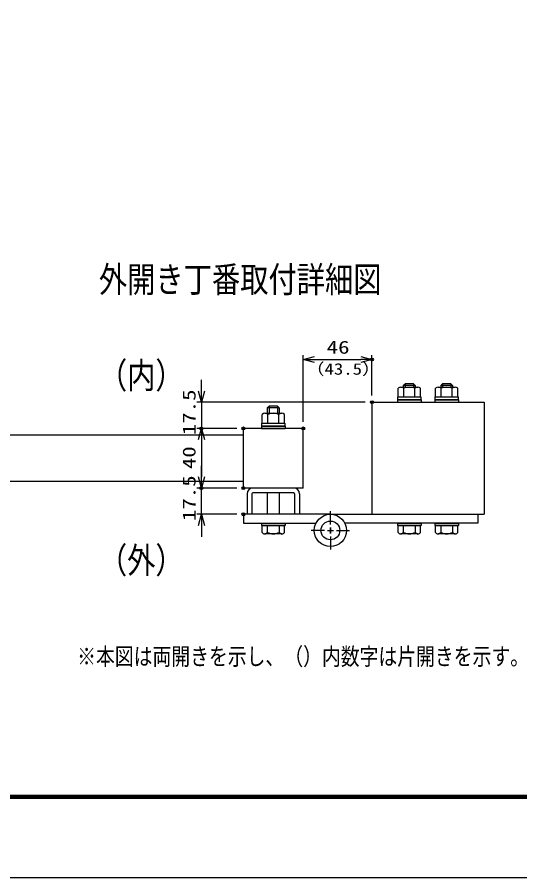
# Model space of a CAD drawing. Units: millimetres, scale not verified, with parts at other scales. Extents: x -6301 to 6299, y -4454 to 4456.
# Drawn here: x -1412 to 270, y -4454 to -1573 of the extents above; entities that cross this region are included whole.
import ezdxf
from ezdxf.enums import TextEntityAlignment as Align

# ---------------------------------------------------------------- set-up
doc = ezdxf.new("R2010")
doc.units = ezdxf.units.MM
doc.header["$LTSCALE"] = 20
doc.header["$PDMODE"] = 32
doc.header["$PDSIZE"] = 10
for name, color, linetype, lineweight in [('0-0_WAKU', 7, 'Continuous', 25), ('0-3_0', 7, 'Continuous', 25), ('0-9_EXTCNT-L', 7, 'Continuous', 25), ('0-B_丁番', 3, 'Continuous', 25), ('0-C_六角ボルト', 2, 'Continuous', 25)]:
    doc.layers.add(name, color=color, linetype=linetype, lineweight=lineweight)
doc.layers.add('0-4_DEFPOINTS', color=7, linetype='Continuous')
doc.layers.add('0-A_D-TITLE', color=7, linetype='Continuous')
doc.styles.add('ＭＳ ゴシック', font='')
doc.styles.get('ＭＳ ゴシック').set_extended_font_data('MS Gothic')

# ---------------------------------------------------------------- blocks, each defined once
blk = doc.blocks.new('_Open30')
at = {"layer": '0-3_0', "color": 2}
blk.add_line((0, 0), (-20, 0), dxfattribs=at)
blk.add_lwpolyline([(-20, 5.36), (0, 0), (-20, -5.36)], dxfattribs=at)

msp = doc.modelspace()

# ---------------------------------------------------------------- linework, layer by layer
at = {"layer": '0-0_WAKU', "color": 3}
msp.add_lwpolyline([(-6300.85, 4456.33), (6299.15, 4456.33), (6299.15, -4453.67), (-6300.85, -4453.67)], close=True, dxfattribs=at)
msp.add_lwpolyline([(-6300.85, 4456.33), (6299.15, 4456.33), (6299.15, -4453.67), (-6300.85, -4453.67)], close=True, dxfattribs=at)
at = {"layer": '0-3_0', "color": 1}
for p, q in [((-455, -2926.87), (-455, -2704.04)), ((-455, -2926.87), (-455, -2704.04)), ((-224.98, -2839.37), (-224.98, -2704.04)), ((-224.98, -2839.37), (-224.98, -2704.04)), ((-247.48, -2861.87), (-810.48, -2861.87)), ((-247.48, -2861.87), (-810.48, -2861.87)), ((-677.48, -2949.37), (-810.48, -2949.37)), ((-677.48, -2949.37), (-810.48, -2949.37)), ((-677.48, -2949.37), (-810.48, -2949.37)), ((-677.48, -2949.37), (-810.48, -2949.37)), ((-677.48, -3149.37), (-810.48, -3149.37)), ((-677.48, -3149.37), (-810.48, -3149.37)), ((-677.48, -3149.37), (-810.48, -3149.37)), ((-677.48, -3149.37), (-810.48, -3149.37)), ((-677.48, -3236.87), (-810.48, -3236.87)), ((-677.48, -3236.87), (-810.48, -3236.87))]:
    msp.add_line(p, q, dxfattribs=at)
at = {"layer": '0-3_0', "color": 2}
for p, q in [((-417.5, -2719.04), (-262.48, -2719.04)), ((-417.5, -2719.04), (-262.48, -2719.04)), ((-795.48, -2824.37), (-795.48, -2786.87)), ((-795.48, -2824.37), (-795.48, -2786.87)), ((-795.48, -2861.87), (-795.48, -2949.37)), ((-795.48, -2861.87), (-795.48, -2949.37)), ((-795.48, -2986.87), (-795.48, -3024.37)), ((-795.48, -2986.87), (-795.48, -3111.87)), ((-795.48, -2986.87), (-795.48, -3024.37)), ((-795.48, -2986.87), (-795.48, -3111.87)), ((-795.48, -3111.87), (-795.48, -3074.37)), ((-795.48, -3111.87), (-795.48, -3074.37)), ((-795.48, -3236.87), (-795.48, -3149.37)), ((-795.48, -3236.87), (-795.48, -3149.37)), ((-795.48, -3274.37), (-795.48, -3311.87)), ((-795.48, -3274.37), (-795.48, -3311.87))]:
    msp.add_line(p, q, dxfattribs=at)
at = {"layer": '0-3_0'}
for p, q in [((-137.48, -2843.87), (-137.48, -2814.87)), ((-137.48, -2843.87), (-137.48, -2814.87)), ((-128.87, -2811.37), (-71.14, -2811.37)), ((-128.87, -2811.37), (-71.14, -2811.37)), ((-118.73, -2843.87), (-118.73, -2814.87)), ((-118.73, -2843.87), (-118.73, -2814.87)), ((-81.23, -2843.87), (-81.23, -2814.87)), ((-81.23, -2843.87), (-81.23, -2814.87)), ((-62.48, -2843.87), (-62.48, -2814.87)), ((-62.48, -2843.87), (-62.48, -2814.87)), ((-12.48, -2843.87), (-12.48, -2814.87)), ((-12.48, -2843.87), (-12.48, -2814.87)), ((-3.87, -2811.37), (53.86, -2811.37)), ((-3.87, -2811.37), (53.86, -2811.37)), ((6.27, -2843.87), (6.27, -2814.87)), ((6.27, -2843.87), (6.27, -2814.87)), ((43.77, -2843.87), (43.77, -2814.87)), ((43.77, -2843.87), (43.77, -2814.87)), ((62.52, -2843.87), (62.52, -2814.87)), ((62.52, -2843.87), (62.52, -2814.87)), ((-138.48, -2843.87), (-61.48, -2843.87)), ((-138.48, -2853.87), (-138.48, -2843.87)), ((-138.48, -2843.87), (-61.48, -2843.87)), ((-138.48, -2853.87), (-138.48, -2843.87)), ((-137.48, -2843.87), (-62.48, -2843.87)), ((-137.48, -2843.87), (-62.48, -2843.87)), ((-61.48, -2843.87), (-61.48, -2853.87)), ((-61.48, -2843.87), (-61.48, -2853.87)), ((-13.48, -2843.87), (63.52, -2843.87)), ((-13.48, -2853.87), (-13.48, -2843.87)), ((-13.48, -2843.87), (63.52, -2843.87)), ((-13.48, -2853.87), (-13.48, -2843.87)), ((-12.48, -2843.87), (62.52, -2843.87)), ((-12.48, -2843.87), (62.52, -2843.87)), ((63.52, -2843.87), (63.52, -2853.87)), ((63.52, -2843.87), (63.52, -2853.87)), ((-139.98, -2853.87), (-139.98, -2861.87)), ((-139.98, -2853.87), (-139.98, -2861.87)), ((-139.98, -2861.87), (-59.98, -2861.87)), ((-139.98, -2861.87), (-59.98, -2861.87)), ((-61.48, -2853.87), (-138.48, -2853.87)), ((-61.48, -2853.87), (-138.48, -2853.87)), ((-14.98, -2853.87), (-14.98, -2861.87)), ((-14.98, -2853.87), (-14.98, -2861.87)), ((-14.98, -2861.87), (65.02, -2861.87)), ((-14.98, -2861.87), (65.02, -2861.87)), ((63.52, -2853.87), (-13.48, -2853.87)), ((63.52, -2853.87), (-13.48, -2853.87)), ((-592.48, -2931.37), (-592.48, -2902.37)), ((-592.48, -2931.37), (-592.48, -2902.37)), ((-583.87, -2898.87), (-526.14, -2898.87)), ((-583.87, -2898.87), (-526.14, -2898.87)), ((-573.73, -2931.37), (-573.73, -2902.37)), ((-573.73, -2931.37), (-573.73, -2902.37)), ((-536.23, -2931.37), (-536.23, -2902.37)), ((-536.23, -2931.37), (-536.23, -2902.37)), ((-517.48, -2931.37), (-517.48, -2902.37)), ((-517.48, -2931.37), (-517.48, -2902.37)), ((-593.48, -2931.37), (-516.48, -2931.37)), ((-593.48, -2941.37), (-593.48, -2931.37)), ((-593.48, -2931.37), (-516.48, -2931.37)), ((-593.48, -2941.37), (-593.48, -2931.37)), ((-592.48, -2931.37), (-517.48, -2931.37)), ((-592.48, -2931.37), (-517.48, -2931.37)), ((-516.48, -2931.37), (-516.48, -2941.37)), ((-516.48, -2931.37), (-516.48, -2941.37)), ((-654.98, -3149.37), (-654.98, -2949.37)), ((-455, -2949.37), (-654.98, -2949.37)), ((-654.98, -3149.37), (-654.98, -2949.37)), ((-455, -2949.37), (-654.98, -2949.37)), ((-594.98, -2941.37), (-594.98, -2949.37)), ((-594.98, -2941.37), (-594.98, -2949.37)), ((-594.98, -2949.37), (-514.98, -2949.37)), ((-594.98, -2949.37), (-514.98, -2949.37)), ((-516.48, -2941.37), (-593.48, -2941.37)), ((-516.48, -2941.37), (-593.48, -2941.37)), ((-455, -3149.37), (-455, -2949.37)), ((-455, -3149.37), (-455, -2949.37)), ((-654.98, -2971.87), (-1721.11, -2971.87)), ((-654.98, -2971.87), (-1721.11, -2971.87)), ((-654.98, -3126.87), (-1721.11, -3126.87)), ((-654.98, -3126.87), (-1721.11, -3126.87)), ((-455, -3149.37), (-654.98, -3149.37)), ((-455, -3149.37), (-654.98, -3149.37)), ((-642.48, -3167.87), (-642.48, -3236.87)), ((-642.48, -3167.87), (-642.48, -3236.87)), ((-626.48, -3167.87), (-626.48, -3236.87)), ((-626.48, -3167.87), (-626.48, -3236.87)), ((-486, -3165.37), (-623.98, -3165.37)), ((-486, -3165.37), (-623.98, -3165.37)), ((-574.98, -3165.37), (-574.98, -3236.87)), ((-574.98, -3165.37), (-574.98, -3236.87)), ((-534.98, -3165.37), (-534.98, -3236.87)), ((-534.98, -3165.37), (-534.98, -3236.87)), ((-483.5, -3167.87), (-483.5, -3236.87)), ((-483.5, -3167.87), (-483.5, -3236.87)), ((-467.5, -3167.87), (-467.5, -3236.87)), ((-467.5, -3167.87), (-467.5, -3236.87)), ((-594.98, -3266.87), (-594.98, -3274.87)), ((-594.98, -3266.87), (-514.98, -3266.87)), ((-594.98, -3266.87), (-594.98, -3274.87)), ((-594.98, -3266.87), (-514.98, -3266.87)), ((-594.98, -3274.87), (-514.98, -3274.87)), ((-594.98, -3274.87), (-514.98, -3274.87)), ((-514.98, -3266.87), (-514.98, -3274.87)), ((-514.98, -3266.87), (-514.98, -3274.87)), ((-139.98, -3266.87), (-139.98, -3274.87)), ((-139.98, -3266.87), (-59.98, -3266.87)), ((-139.98, -3266.87), (-139.98, -3274.87)), ((-139.98, -3266.87), (-59.98, -3266.87)), ((-139.98, -3274.87), (-59.98, -3274.87)), ((-139.98, -3274.87), (-59.98, -3274.87)), ((-59.98, -3266.87), (-59.98, -3274.87)), ((-59.98, -3266.87), (-59.98, -3274.87)), ((-14.98, -3266.87), (-14.98, -3274.87)), ((-14.98, -3266.87), (65.02, -3266.87)), ((-14.98, -3266.87), (-14.98, -3274.87)), ((-14.98, -3266.87), (65.02, -3266.87)), ((-14.98, -3274.87), (65.02, -3274.87)), ((-14.98, -3274.87), (65.02, -3274.87)), ((65.02, -3266.87), (65.02, -3274.87)), ((65.02, -3266.87), (65.02, -3274.87))]:
    msp.add_line(p, q, dxfattribs=at)
for points in [[(-5877.85, 4191.15), (5874.86, 4191.15), (5874.86, -4188.49), (-5877.85, -4188.49)], [(-5877.85, 4191.15), (5874.86, 4191.15), (5874.86, -4188.49), (-5877.85, -4188.49)], [(-5875.2, 4188.5), (5872.21, 4188.5), (5872.21, -4185.84), (-5875.2, -4185.84)], [(-5875.2, 4188.5), (5872.21, 4188.5), (5872.21, -4185.84), (-5875.2, -4185.84)], [(-5872.55, 4185.85), (5869.56, 4185.85), (5869.56, -4183.19), (-5872.55, -4183.19)], [(-5872.55, 4185.85), (5869.56, 4185.85), (5869.56, -4183.19), (-5872.55, -4183.19)], [(-5869.9, 4183.2), (5866.91, 4183.2), (5866.91, -4180.53), (-5869.9, -4180.53)], [(-5869.9, 4183.2), (5866.91, 4183.2), (5866.91, -4180.53), (-5869.9, -4180.53)], [(-5867.25, 4180.55), (5864.25, 4180.55), (5864.25, -4177.88), (-5867.25, -4177.88)], [(-5867.25, 4180.55), (5864.25, 4180.55), (5864.25, -4177.88), (-5867.25, -4177.88)]]:
    msp.add_lwpolyline(points, close=True, dxfattribs=at)
for points in [[(-139.98, -2853.87), (-59.98, -2853.87), (-59.98, -2861.87)], [(-139.98, -2853.87), (-59.98, -2853.87), (-59.98, -2861.87)], [(-14.98, -2853.87), (65.02, -2853.87), (65.02, -2861.87)], [(-14.98, -2853.87), (65.02, -2853.87), (65.02, -2861.87)], [(-594.98, -2941.37), (-514.98, -2941.37), (-514.98, -2949.37)], [(-594.98, -2941.37), (-514.98, -2941.37), (-514.98, -2949.37)]]:
    msp.add_lwpolyline(points, dxfattribs=at)
for centre, radius, start, end in [((-128.1, -2825.59), 14.24, 48.83491, 131.16509), ((-128.1, -2825.59), 14.24, 48.83491, 131.16509), ((-99.98, -2863.34), 51.97, 68.85295, 111.14705), ((-99.98, -2863.34), 51.97, 68.85295, 111.14705), ((-71.85, -2825.6), 14.25, 48.86505, 131.13495), ((-71.85, -2825.6), 14.25, 48.86505, 131.13495), ((-3.1, -2825.59), 14.24, 48.83491, 131.16509), ((-3.1, -2825.59), 14.24, 48.83491, 131.16509), ((25.02, -2863.34), 51.97, 68.85295, 111.14705), ((25.02, -2863.34), 51.97, 68.85295, 111.14705), ((53.15, -2825.6), 14.25, 48.86505, 131.13495), ((53.15, -2825.6), 14.25, 48.86505, 131.13495), ((-583.1, -2913.09), 14.24, 48.83491, 131.16509), ((-583.1, -2913.09), 14.24, 48.83491, 131.16509), ((-554.98, -2950.84), 51.97, 68.85295, 111.14705), ((-554.98, -2950.84), 51.97, 68.85295, 111.14705), ((-526.85, -2913.1), 14.25, 48.86505, 131.13495), ((-526.85, -2913.1), 14.25, 48.86505, 131.13495), ((-623.98, -3167.87), 18.5, 90, 180), ((-623.98, -3167.87), 18.5, 90, 180), ((-623.98, -3167.87), 2.5, 90, 180), ((-623.98, -3167.87), 2.5, 90, 180), ((-486, -3167.87), 18.5, 0, 90), ((-486, -3167.87), 18.5, 0, 90), ((-486, -3167.87), 2.5, 0, 90), ((-486, -3167.87), 2.5, 0, 90)]:
    msp.add_arc(centre, radius, start, end, dxfattribs=at)
at = {"layer": '0-4_DEFPOINTS'}
for p in [(-224.98, -2719.04), (-224.98, -2861.87), (-224.98, -2861.87), (-224.98, -2861.87), (-795.48, -2949.37), (-795.48, -2949.37), (-654.98, -2949.37), (-654.98, -2949.37), (-455, -2949.37), (-795.48, -3149.37), (-795.48, -3149.37), (-654.98, -3149.37), (-654.98, -3149.37), (-654.98, -3236.87), (-654.98, -3236.87)]:
    msp.add_point(p, dxfattribs=at)
at = {"layer": '0-9_EXTCNT-L'}
for p, q in [((-224.98, -2861.87), (150.02, -2861.87)), ((-224.98, -2861.87), (-224.98, -3236.87)), ((-224.98, -2861.87), (150.02, -2861.87)), ((-224.98, -2861.87), (-224.98, -3236.87)), ((150.02, -2861.87), (150.02, -3236.87)), ((150.02, -2861.87), (150.02, -3236.87)), ((-224.98, -3236.87), (150.02, -3236.87)), ((-224.98, -3236.87), (150.02, -3236.87))]:
    msp.add_line(p, q, dxfattribs=at)
at = {"layer": '0-B_丁番', "color": 1}
for p, q in [((-363.98, -3270.87), (-363.98, -3226.87)), ((-363.98, -3270.87), (-363.98, -3226.87)), ((-363.98, -3270.87), (-363.98, -3226.87)), ((-363.98, -3270.87), (-363.98, -3226.87)), ((-363.98, -3280.87), (-363.98, -3300.87)), ((-363.98, -3300.87), (-363.98, -3280.87)), ((-363.98, -3280.87), (-363.98, -3300.87)), ((-363.98, -3300.87), (-363.98, -3280.87)), ((-383.98, -3290.87), (-427.98, -3290.87)), ((-383.98, -3290.87), (-427.98, -3290.87)), ((-383.98, -3290.87), (-427.98, -3290.87)), ((-383.98, -3290.87), (-427.98, -3290.87)), ((-373.98, -3290.87), (-353.98, -3290.87)), ((-373.98, -3290.87), (-353.98, -3290.87)), ((-373.98, -3290.87), (-353.98, -3290.87)), ((-373.98, -3290.87), (-353.98, -3290.87)), ((-363.98, -3310.87), (-363.98, -3354.87)), ((-363.98, -3310.87), (-363.98, -3354.87)), ((-363.98, -3310.87), (-363.98, -3354.87)), ((-363.98, -3310.87), (-363.98, -3354.87)), ((-343.98, -3290.87), (-299.98, -3290.87)), ((-343.98, -3290.87), (-299.98, -3290.87)), ((-343.98, -3290.87), (-299.98, -3290.87)), ((-343.98, -3290.87), (-299.98, -3290.87))]:
    msp.add_line(p, q, dxfattribs=at)
at = {"layer": '0-B_丁番'}
for p, q in [((-363.98, -3236.87), (129.52, -3236.87)), ((-363.98, -3236.87), (129.52, -3236.87)), ((129.52, -3236.87), (129.52, -3266.87)), ((129.52, -3236.87), (129.52, -3266.87)), ((-654.98, -3266.87), (-412.35, -3266.87)), ((-654.98, -3266.87), (-412.35, -3266.87)), ((129.52, -3266.87), (-315.6, -3266.87)), ((129.52, -3266.87), (-315.6, -3266.87))]:
    msp.add_line(p, q, dxfattribs=at)
msp.add_lwpolyline([(-363.98, -3236.87), (-654.98, -3236.87), (-654.98, -3266.87)], dxfattribs=at)
msp.add_lwpolyline([(-363.98, -3236.87), (-654.98, -3236.87), (-654.98, -3266.87)], dxfattribs=at)
for radius in [54, 54, 54, 54, 31.5, 31.5, 31.5, 31.5]:
    msp.add_circle((-363.98, -3290.87), radius, dxfattribs=at)
at = {"layer": '0-C_六角ボルト'}
for p, q in [((-119.98, -2805.87), (-113.98, -2799.87)), ((-119.98, -2805.87), (-113.98, -2799.87)), ((-119.98, -2805.87), (-119.98, -2811.37)), ((-79.98, -2805.87), (-119.98, -2805.87)), ((-119.98, -2805.87), (-119.98, -2811.37)), ((-79.98, -2805.87), (-119.98, -2805.87)), ((-85.98, -2799.87), (-113.98, -2799.87)), ((-113.98, -2799.87), (-113.98, -2811.37)), ((-85.98, -2799.87), (-113.98, -2799.87)), ((-113.98, -2799.87), (-113.98, -2811.37)), ((-85.98, -2799.87), (-85.98, -2811.37)), ((-79.98, -2805.87), (-85.98, -2799.87)), ((-85.98, -2799.87), (-85.98, -2811.37)), ((-79.98, -2805.87), (-85.98, -2799.87)), ((-79.98, -2805.87), (-79.98, -2811.37)), ((-79.98, -2805.87), (-79.98, -2811.37)), ((5.02, -2805.87), (11.02, -2799.87)), ((5.02, -2805.87), (11.02, -2799.87)), ((5.02, -2805.87), (5.02, -2811.37)), ((45.02, -2805.87), (5.02, -2805.87)), ((5.02, -2805.87), (5.02, -2811.37)), ((45.02, -2805.87), (5.02, -2805.87)), ((39.02, -2799.87), (11.02, -2799.87)), ((11.02, -2799.87), (11.02, -2811.37)), ((39.02, -2799.87), (11.02, -2799.87)), ((11.02, -2799.87), (11.02, -2811.37)), ((39.02, -2799.87), (39.02, -2811.37)), ((45.02, -2805.87), (39.02, -2799.87)), ((39.02, -2799.87), (39.02, -2811.37)), ((45.02, -2805.87), (39.02, -2799.87)), ((45.02, -2805.87), (45.02, -2811.37)), ((45.02, -2805.87), (45.02, -2811.37)), ((-574.98, -2880.87), (-568.98, -2874.87)), ((-574.98, -2880.87), (-568.98, -2874.87)), ((-540.98, -2874.87), (-568.98, -2874.87)), ((-568.98, -2874.87), (-568.98, -2898.87)), ((-540.98, -2874.87), (-568.98, -2874.87)), ((-568.98, -2874.87), (-568.98, -2898.87)), ((-534.98, -2880.87), (-540.98, -2874.87)), ((-540.98, -2874.87), (-540.98, -2898.87)), ((-534.98, -2880.87), (-540.98, -2874.87)), ((-540.98, -2874.87), (-540.98, -2898.87)), ((-534.98, -2880.87), (-574.98, -2880.87)), ((-574.98, -2880.87), (-574.98, -2898.87)), ((-534.98, -2880.87), (-574.98, -2880.87)), ((-574.98, -2880.87), (-574.98, -2898.87)), ((-534.98, -2880.87), (-534.98, -2898.87)), ((-534.98, -2880.87), (-534.98, -2898.87)), ((-517.48, -2949.37), (-592.48, -2949.37)), ((-517.48, -2949.37), (-592.48, -2949.37)), ((-517.48, -3274.87), (-592.48, -3274.87)), ((-592.48, -3297.32), (-592.48, -3274.87)), ((-517.48, -3274.87), (-592.48, -3274.87)), ((-592.48, -3297.32), (-592.48, -3274.87)), ((-574.98, -3274.87), (-574.98, -3297.32)), ((-574.98, -3274.87), (-574.98, -3297.32)), ((-534.98, -3274.87), (-534.98, -3297.32)), ((-534.98, -3274.87), (-534.98, -3297.32)), ((-517.48, -3297.32), (-517.48, -3274.87)), ((-517.48, -3297.32), (-517.48, -3274.87)), ((-62.48, -3274.87), (-137.48, -3274.87)), ((-137.48, -3297.32), (-137.48, -3274.87)), ((-62.48, -3274.87), (-137.48, -3274.87)), ((-137.48, -3297.32), (-137.48, -3274.87)), ((-119.98, -3274.87), (-119.98, -3297.32)), ((-119.98, -3274.87), (-119.98, -3297.32)), ((-79.98, -3274.87), (-79.98, -3297.32)), ((-79.98, -3274.87), (-79.98, -3297.32)), ((-62.48, -3297.32), (-62.48, -3274.87)), ((-62.48, -3297.32), (-62.48, -3274.87)), ((62.52, -3274.87), (-12.48, -3274.87)), ((-12.48, -3297.32), (-12.48, -3274.87)), ((62.52, -3274.87), (-12.48, -3274.87)), ((-12.48, -3297.32), (-12.48, -3274.87)), ((5.02, -3274.87), (5.02, -3297.32)), ((5.02, -3274.87), (5.02, -3297.32)), ((45.02, -3274.87), (45.02, -3297.32)), ((45.02, -3274.87), (45.02, -3297.32)), ((62.52, -3297.32), (62.52, -3274.87)), ((62.52, -3297.32), (62.52, -3274.87)), ((-526.23, -3302.37), (-583.73, -3302.37)), ((-526.23, -3302.37), (-583.73, -3302.37)), ((-71.23, -3302.37), (-128.73, -3302.37)), ((-71.23, -3302.37), (-128.73, -3302.37)), ((53.77, -3302.37), (-3.73, -3302.37)), ((53.77, -3302.37), (-3.73, -3302.37))]:
    msp.add_line(p, q, dxfattribs=at)
for centre, radius, start, end in [((-583.73, -3292.27), 10.1, 210, 330), ((-583.73, -3292.27), 10.1, 210, 330), ((-554.98, -3260.25), 42.12, 241.64827, 298.35173), ((-554.98, -3260.25), 42.12, 241.64827, 298.35173), ((-526.23, -3292.27), 10.1, 210, 330), ((-526.23, -3292.27), 10.1, 210, 330), ((-128.73, -3292.27), 10.1, 210, 330), ((-128.73, -3292.27), 10.1, 210, 330), ((-99.98, -3260.25), 42.12, 241.64827, 298.35173), ((-99.98, -3260.25), 42.12, 241.64827, 298.35173), ((-71.23, -3292.27), 10.1, 210, 330), ((-71.23, -3292.27), 10.1, 210, 330), ((-3.73, -3292.27), 10.1, 210, 330), ((-3.73, -3292.27), 10.1, 210, 330), ((25.02, -3260.25), 42.12, 241.64827, 298.35173), ((25.02, -3260.25), 42.12, 241.64827, 298.35173), ((53.77, -3292.27), 10.1, 210, 330), ((53.77, -3292.27), 10.1, 210, 330)]:
    msp.add_arc(centre, radius, start, end, dxfattribs=at)

# ---------------------------------------------------------------- block references
at = {"layer": '0-3_0', "xscale": 1.875, "yscale": 1.875}
for p, rotation in [((-455, -2719.04), 180), ((-455, -2719.04), 180), ((-795.48, -2861.87), 270), ((-795.48, -2861.87), 270), ((-795.48, -2949.37), 90), ((-795.48, -2949.37), 90), ((-795.48, -2949.37), 90), ((-795.48, -2949.37), 90), ((-795.48, -3149.37), 270), ((-795.48, -3149.37), 270), ((-795.48, -3149.37), 270), ((-795.48, -3149.37), 270), ((-795.48, -3236.87), 90), ((-795.48, -3236.87), 90)]:
    msp.add_blockref('_Open30', p, dxfattribs=dict(at, rotation=rotation))
msp.add_blockref('_Open30', (-224.98, -2719.04), dxfattribs=at)
msp.add_blockref('_Open30', (-224.98, -2719.04), dxfattribs=at)

# ---------------------------------------------------------------- texts
at = {"layer": '0-3_0', "color": 3, "style": 'ＭＳ ゴシック', "width": 1.3}
msp.add_text('46', height=43.26, dxfattribs=at).set_placement((-376.42, -2712.37), align=Align.BOTTOM_LEFT)
msp.add_text('46', height=43.26, dxfattribs=at).set_placement((-376.42, -2712.37), align=Align.BOTTOM_LEFT)
at = {"layer": '0-3_0', "style": 'ＭＳ ゴシック', "width": 1.2}
msp.add_text('（43.5）', height=38.42, dxfattribs=at).set_placement((-446.47, -2781.17), align=Align.BOTTOM_LEFT)
msp.add_text('（43.5）', height=38.42, dxfattribs=at).set_placement((-446.47, -2781.17), align=Align.BOTTOM_LEFT)
at = {"layer": '0-3_0', "color": 3, "style": 'ＭＳ ゴシック', "width": 1.3}
for s, p in [('17.5', (-802.15, -2972.1)), ('17.5', (-802.15, -2972.1)), ('40', (-802.15, -3085.8)), ('40', (-802.15, -3085.8)), ('17.5', (-802.15, -3259.6)), ('17.5', (-802.15, -3259.6))]:
    msp.add_text(s, height=43.26, rotation=90, dxfattribs=at).set_placement(p, align=Align.BOTTOM_LEFT)
at = {"layer": '0-A_D-TITLE', "style": 'ＭＳ ゴシック', "width": 0.8}
for s, height, p in [('外開き丁番取付詳細図', 86.66, (-1138.54, -2520.14)), ('外開き丁番取付詳細図', 86.66, (-1138.54, -2520.14)), ('（内）', 86.66, (-1138.54, -2841.35)), ('（内）', 86.66, (-1138.54, -2841.35)), ('（外）', 86.66, (-1138.54, -3459.96)), ('（外）', 86.66, (-1138.54, -3459.96)), ('※本図は両開きを示し、（）内数字は片開きを示す。', 57.73, (-1211.2, -3758.97)), ('※本図は両開きを示し、（）内数字は片開きを示す。', 57.73, (-1211.2, -3758.97))]:
    msp.add_text(s, height=height, dxfattribs=at).set_placement(p, align=Align.BOTTOM_LEFT)

doc.saveas('drawing.dxf')
